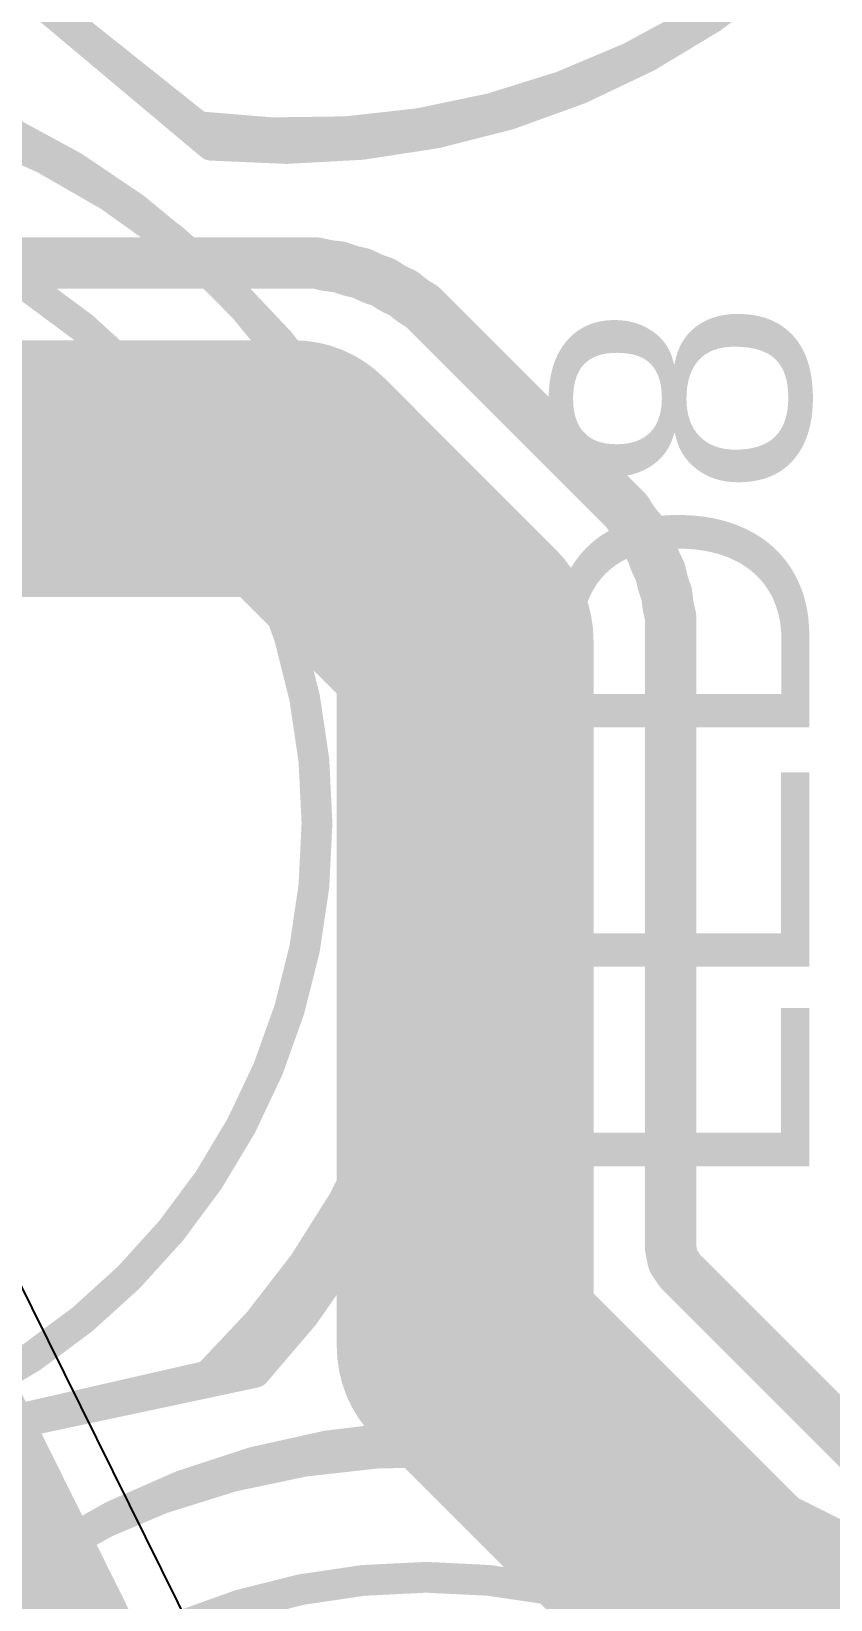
# Model space of a CAD drawing. Header units: inches. Extents: x 0 to 12.4, y -0.6 to 2.2.
# Drawn here: x 1.0074 to 1.13, y 0.7099 to 0.9503 of the extents above; entities that cross this region are included whole.
import ezdxf

# ---------------------------------------------------------------- set-up
doc = ezdxf.new("R2010")
doc.units = ezdxf.units.IN
doc.header["$MEASUREMENT"] = 0
for name, color, linetype in [('Dimension', 6, 'Continuous'), ('Mechanical 4', 56, 'Continuous'), ('Top Layer', 1, 'Continuous'), ('Top Overlay', 2, 'Continuous')]:
    doc.layers.add(name, color=color, linetype=linetype)
doc.styles.add('Arial', font='', dxfattribs={"height": 0.2})
doc.styles.get('Arial').set_extended_font_data('Arial')

# ---------------------------------------------------------------- blocks, each defined once
blk = doc.blocks.new('IR333_A_48')
at = {"layer": 'Top Overlay'}
blk.add_lwpolyline([(-0.1181102, 0, 0.005, 0.005, -0.7350501228491367), (0.0970696, 0.0672869, 0.005, 0.005, 0)], format="xyseb", dxfattribs=at)
blk = doc.blocks.new('IR333_A_49')
at = {"layer": 'Top Overlay'}
for points in [[(-0.1181102, 0, 0.005, 0.005, -0.7350501228491367), (0.0970696, 0.0672869, 0.005, 0.005, 0)], [(0.0970697, -0.067287, 0.005, 0.005, 0), (0.0970697, 0.067287, 0.005, 0.005, 0)]]:
    blk.add_lwpolyline(points, format="xyseb", dxfattribs=at)
for points in [[(0.0958196, 0.0672869, 0.0025, 0.0025, 1), (0.0983196, 0.0672869, 0.0025, 0.0025, 1)], [(0.0958197, 0.067287, 0.0025, 0.0025, 1), (0.0983197, 0.067287, 0.0025, 0.0025, 1)]]:
    blk.add_lwpolyline(points, format="xyseb", close=True, dxfattribs=at)
blk = doc.blocks.new('IR333_A_50')
at = {"layer": 'Top Overlay'}
for points in [[(-0.1181102, 0, 0.005, 0.005, -0.7350501228491367), (0.0970696, 0.0672869, 0.005, 0.005, 0)], [(0.0970696, -0.0672869, 0.005, 0.005, 0), (0.0970696, 0.0672869, 0.005, 0.005, 0)]]:
    blk.add_lwpolyline(points, format="xyseb", dxfattribs=at)
blk.add_lwpolyline([(0.0958196, 0.0672869, 0.0025, 0.0025, 1), (0.0983196, 0.0672869, 0.0025, 0.0025, 1)], format="xyseb", close=True, dxfattribs=at)
blk.add_lwpolyline([(0.0958196, 0.0672869, 0.0025, 0.0025, 1), (0.0983196, 0.0672869, 0.0025, 0.0025, 1)], format="xyseb", close=True, dxfattribs=at)

msp = doc.modelspace()

# ---------------------------------------------------------------- linework, layer by layer
at = {"layer": 'Dimension'}
for points in [[(0.9763615, 0.9148174, 0.007874, 0.007874, 0), (1.0508518, 0.9148174, 0.007874, 0.007874, 0)], [(1.0508518, 0.9148174, 0.007874, 0.007874, 0), (1.051126, 0.9148174, 0.007874, 0.007874, 0)], [(1.051126, 0.9148174, 0.007874, 0.007874, 0), (1.0513933, 0.9147564, 0.007874, 0.007874, 0)], [(1.0513933, 0.9147564, 0.007874, 0.007874, 0), (1.0513935, 0.9147563, 0.007874, 0.007874, 0)], [(1.0513935, 0.9147563, 0.007874, 0.007874, 0), (1.0525955, 0.914482, 0.007874, 0.007874, 0)], [(1.0525955, 0.914482, 0.007874, 0.007874, 0), (1.0531348, 0.9143904, 0.007874, 0.007874, 0)], [(1.0531348, 0.9143904, 0.007874, 0.007874, 0), (1.05436, 0.9142523, 0.007874, 0.007874, 0)], [(1.05436, 0.9142523, 0.007874, 0.007874, 0), (1.0546324, 0.9142216, 0.007874, 0.007874, 0)], [(1.0546324, 0.9142216, 0.007874, 0.007874, 0), (1.0560547, 0.9137239, 0.007874, 0.007874, 0)], [(1.0560547, 0.9137239, 0.007874, 0.007874, 0), (1.0565804, 0.9135725, 0.007874, 0.007874, 0)], [(1.0565804, 0.9135725, 0.007874, 0.007874, 0), (1.0577824, 0.9132982, 0.007874, 0.007874, 0)], [(1.0577824, 0.9132982, 0.007874, 0.007874, 0), (1.0577828, 0.913298, 0.007874, 0.007874, 0)], [(1.0577828, 0.913298, 0.007874, 0.007874, 0), (1.0580499, 0.913237, 0.007874, 0.007874, 0)], [(1.0580499, 0.913237, 0.007874, 0.007874, 0), (1.0582967, 0.9131182, 0.007874, 0.007874, 0)], [(1.0582967, 0.9131182, 0.007874, 0.007874, 0), (1.058297, 0.9131181, 0.007874, 0.007874, 0)], [(1.058297, 0.9131181, 0.007874, 0.007874, 0), (1.0594079, 0.9125831, 0.007874, 0.007874, 0)], [(1.0594079, 0.9125831, 0.007874, 0.007874, 0), (1.0599134, 0.9123737, 0.007874, 0.007874, 0)], [(1.0599134, 0.9123737, 0.007874, 0.007874, 0), (1.0613358, 0.911876, 0.007874, 0.007874, 0)], [(1.0613358, 0.911876, 0.007874, 0.007874, 0), (1.0615677, 0.9117303, 0.007874, 0.007874, 0)], [(1.0615677, 0.9117303, 0.007874, 0.007874, 0), (1.0615678, 0.9117302, 0.007874, 0.007874, 0)], [(1.0615678, 0.9117302, 0.007874, 0.007874, 0), (1.0626116, 0.9110744, 0.007874, 0.007874, 0)], [(1.0626116, 0.9110744, 0.007874, 0.007874, 0), (1.0630905, 0.9108096, 0.007874, 0.007874, 0)], [(1.0630905, 0.9108096, 0.007874, 0.007874, 0), (1.0642017, 0.9102745, 0.007874, 0.007874, 0)], [(1.0642017, 0.9102745, 0.007874, 0.007874, 0), (1.0642018, 0.9102745, 0.007874, 0.007874, 0)], [(1.0642018, 0.9102745, 0.007874, 0.007874, 0), (1.0644486, 0.9101556, 0.007874, 0.007874, 0)], [(1.0644486, 0.9101556, 0.007874, 0.007874, 0), (1.0656266, 0.9092161, 0.007874, 0.007874, 0)], [(1.0656266, 0.9092161, 0.007874, 0.007874, 0), (1.0660731, 0.9088993, 0.007874, 0.007874, 0)], [(1.0660731, 0.9088993, 0.007874, 0.007874, 0), (1.0664916, 0.9086364, 0.007874, 0.007874, 0)], [(1.0664916, 0.9086364, 0.007874, 0.007874, 0), (1.0673492, 0.9080975, 0.007874, 0.007874, 0)], [(1.0673492, 0.9080975, 0.007874, 0.007874, 0), (1.0686086, 0.9068381, 0.007874, 0.007874, 0)], [(1.0686086, 0.9068381, 0.007874, 0.007874, 0), (1.0936856, 0.8817611, 0.007874, 0.007874, 0)], [(0.9388854, 0.8833016, 0.0393701, 0.0393701, 0), (1.0475751, 0.8833016, 0.0393701, 0.0393701, 0)], [(1.0475751, 0.8833016, 0.0393701, 0.0393701, 0), (1.0739116, 0.8569651, 0.0393701, 0.0393701, 0)], [(1.0936856, 0.8817611, 0.007874, 0.007874, 0), (1.0936857, 0.881761, 0.007874, 0.007874, 0)], [(1.0936857, 0.881761, 0.007874, 0.007874, 0), (1.0987075, 0.8767392, 0.007874, 0.007874, 0)], [(1.0987075, 0.8767392, 0.007874, 0.007874, 0), (1.0995092, 0.8754633, 0.007874, 0.007874, 0)], [(1.0995092, 0.8754633, 0.007874, 0.007874, 0), (1.0998258, 0.8750171, 0.007874, 0.007874, 0)], [(1.0998258, 0.8750171, 0.007874, 0.007874, 0), (1.1005071, 0.8741627, 0.007874, 0.007874, 0)], [(1.1005071, 0.8741627, 0.007874, 0.007874, 0), (1.1007656, 0.8738386, 0.007874, 0.007874, 0)], [(1.1007656, 0.8738386, 0.007874, 0.007874, 0), (1.1008844, 0.8735919, 0.007874, 0.007874, 0)], [(1.0739116, 0.7486974, 0.0393701, 0.0393701, 0), (1.0739116, 0.8569651, 0.0393701, 0.0393701, 0)], [(1.1008844, 0.8735919, 0.007874, 0.007874, 0), (1.1008846, 0.8735916, 0.007874, 0.007874, 0)], [(1.1008846, 0.8735916, 0.007874, 0.007874, 0), (1.1014196, 0.8724806, 0.007874, 0.007874, 0)], [(1.1014196, 0.8724806, 0.007874, 0.007874, 0), (1.1016842, 0.8720018, 0.007874, 0.007874, 0)], [(1.1016842, 0.8720018, 0.007874, 0.007874, 0), (1.1024859, 0.8707258, 0.007874, 0.007874, 0)], [(1.1024859, 0.8707258, 0.007874, 0.007874, 0), (1.1029837, 0.8693034, 0.007874, 0.007874, 0)], [(1.1029837, 0.8693034, 0.007874, 0.007874, 0), (1.103193, 0.8687979, 0.007874, 0.007874, 0)], [(1.103193, 0.8687979, 0.007874, 0.007874, 0), (1.1037281, 0.8676869, 0.007874, 0.007874, 0)], [(1.1037281, 0.8676868, 0.007874, 0.007874, 0), (1.1037281, 0.8676869, 0.007874, 0.007874, 0)], [(1.1037281, 0.8676868, 0.007874, 0.007874, 0), (1.103847, 0.86744, 0.007874, 0.007874, 0)], [(1.103847, 0.86744, 0.007874, 0.007874, 0), (1.1041824, 0.8659704, 0.007874, 0.007874, 0)], [(1.1041824, 0.8659704, 0.007874, 0.007874, 0), (1.1043338, 0.8654449, 0.007874, 0.007874, 0)], [(1.1043338, 0.8654449, 0.007874, 0.007874, 0), (1.104741, 0.8642813, 0.007874, 0.007874, 0)], [(1.104741, 0.8642813, 0.007874, 0.007874, 0), (1.1047411, 0.8642811, 0.007874, 0.007874, 0)], [(1.1047411, 0.8642811, 0.007874, 0.007874, 0), (1.1048316, 0.8640224, 0.007874, 0.007874, 0)], [(1.1048316, 0.8640224, 0.007874, 0.007874, 0), (1.1048658, 0.8637186, 0.007874, 0.007874, 0)], [(1.1048658, 0.8637186, 0.007874, 0.007874, 0), (1.1050003, 0.8625251, 0.007874, 0.007874, 0)], [(1.1050003, 0.8625251, 0.007874, 0.007874, 0), (1.1050919, 0.8619854, 0.007874, 0.007874, 0)], [(1.1050919, 0.8619854, 0.007874, 0.007874, 0), (1.1054273, 0.8605161, 0.007874, 0.007874, 0)], [(1.1054273, 0.860242, 0.007874, 0.007874, 0), (1.1054273, 0.8605161, 0.007874, 0.007874, 0)], [(1.1054273, 0.7637738, 0.007874, 0.007874, 0), (1.1054273, 0.860242, 0.007874, 0.007874, 0)], [(1.0739116, 0.7486974, 0.0393701, 0.0393701, 0), (1.1329667, 0.6896423, 0.0393701, 0.0393701, 0)], [(1.1054273, 0.7637738, 0.007874, 0.007874, 0), (1.1057989, 0.7619056, 0.007874, 0.007874, 0)], [(1.1057989, 0.7619056, 0.007874, 0.007874, 0), (1.1068572, 0.7603218, 0.007874, 0.007874, 0)], [(1.1068572, 0.7603218, 0.007874, 0.007874, 0), (1.1527408, 0.7144382, 0.007874, 0.007874, 0)]]:
    msp.add_lwpolyline(points, format="xyseb", dxfattribs=at)
for points in [[(1.0488833, 0.9148174, 0.003937, 0.003937, 1), (1.0528203, 0.9148174, 0.003937, 0.003937, 1)], [(1.0488833, 0.9148174, 0.003937, 0.003937, 1), (1.0528203, 0.9148174, 0.003937, 0.003937, 1)], [(1.0491575, 0.9148174, 0.003937, 0.003937, 1), (1.0530945, 0.9148174, 0.003937, 0.003937, 1)], [(1.0491575, 0.9148174, 0.003937, 0.003937, 1), (1.0530945, 0.9148174, 0.003937, 0.003937, 1)], [(1.0494248, 0.9147564, 0.003937, 0.003937, 1), (1.0533618, 0.9147564, 0.003937, 0.003937, 1)], [(1.0494248, 0.9147564, 0.003937, 0.003937, 1), (1.0533618, 0.9147564, 0.003937, 0.003937, 1)], [(1.049425, 0.9147563, 0.003937, 0.003937, 1), (1.053362, 0.9147563, 0.003937, 0.003937, 1)], [(1.049425, 0.9147563, 0.003937, 0.003937, 1), (1.053362, 0.9147563, 0.003937, 0.003937, 1)], [(1.050627, 0.914482, 0.003937, 0.003937, 1), (1.054564, 0.914482, 0.003937, 0.003937, 1)], [(1.050627, 0.914482, 0.003937, 0.003937, 1), (1.054564, 0.914482, 0.003937, 0.003937, 1)], [(1.0511663, 0.9143904, 0.003937, 0.003937, 1), (1.0551033, 0.9143904, 0.003937, 0.003937, 1)], [(1.0511663, 0.9143904, 0.003937, 0.003937, 1), (1.0551033, 0.9143904, 0.003937, 0.003937, 1)], [(1.0523915, 0.9142523, 0.003937, 0.003937, 1), (1.0563285, 0.9142523, 0.003937, 0.003937, 1)], [(1.0523915, 0.9142523, 0.003937, 0.003937, 1), (1.0563285, 0.9142523, 0.003937, 0.003937, 1)], [(1.0526639, 0.9142216, 0.003937, 0.003937, 1), (1.0566009, 0.9142216, 0.003937, 0.003937, 1)], [(1.0526639, 0.9142216, 0.003937, 0.003937, 1), (1.0566009, 0.9142216, 0.003937, 0.003937, 1)], [(1.0540862, 0.9137239, 0.003937, 0.003937, 1), (1.0580232, 0.9137239, 0.003937, 0.003937, 1)], [(1.0540862, 0.9137239, 0.003937, 0.003937, 1), (1.0580232, 0.9137239, 0.003937, 0.003937, 1)], [(1.0546119, 0.9135725, 0.003937, 0.003937, 1), (1.0585489, 0.9135725, 0.003937, 0.003937, 1)], [(1.0546119, 0.9135725, 0.003937, 0.003937, 1), (1.0585489, 0.9135725, 0.003937, 0.003937, 1)], [(1.0558139, 0.9132982, 0.003937, 0.003937, 1), (1.0597509, 0.9132982, 0.003937, 0.003937, 1)], [(1.0558139, 0.9132982, 0.003937, 0.003937, 1), (1.0597509, 0.9132982, 0.003937, 0.003937, 1)], [(1.0558143, 0.913298, 0.003937, 0.003937, 1), (1.0597513, 0.913298, 0.003937, 0.003937, 1)], [(1.0558143, 0.913298, 0.003937, 0.003937, 1), (1.0597513, 0.913298, 0.003937, 0.003937, 1)], [(1.0560814, 0.913237, 0.003937, 0.003937, 1), (1.0600184, 0.913237, 0.003937, 0.003937, 1)], [(1.0560814, 0.913237, 0.003937, 0.003937, 1), (1.0600184, 0.913237, 0.003937, 0.003937, 1)], [(1.0563282, 0.9131182, 0.003937, 0.003937, 1), (1.0602652, 0.9131182, 0.003937, 0.003937, 1)], [(1.0563282, 0.9131182, 0.003937, 0.003937, 1), (1.0602652, 0.9131182, 0.003937, 0.003937, 1)], [(1.0563285, 0.9131181, 0.003937, 0.003937, 1), (1.0602655, 0.9131181, 0.003937, 0.003937, 1)], [(1.0563285, 0.9131181, 0.003937, 0.003937, 1), (1.0602655, 0.9131181, 0.003937, 0.003937, 1)], [(1.0574394, 0.9125831, 0.003937, 0.003937, 1), (1.0613764, 0.9125831, 0.003937, 0.003937, 1)], [(1.0574394, 0.9125831, 0.003937, 0.003937, 1), (1.0613764, 0.9125831, 0.003937, 0.003937, 1)], [(1.0579449, 0.9123737, 0.003937, 0.003937, 1), (1.0618819, 0.9123737, 0.003937, 0.003937, 1)], [(1.0579449, 0.9123737, 0.003937, 0.003937, 1), (1.0618819, 0.9123737, 0.003937, 0.003937, 1)], [(1.0593673, 0.911876, 0.003937, 0.003937, 1), (1.0633043, 0.911876, 0.003937, 0.003937, 1)], [(1.0593673, 0.911876, 0.003937, 0.003937, 1), (1.0633043, 0.911876, 0.003937, 0.003937, 1)], [(1.0595992, 0.9117303, 0.003937, 0.003937, 1), (1.0635362, 0.9117303, 0.003937, 0.003937, 1)], [(1.0595992, 0.9117303, 0.003937, 0.003937, 1), (1.0635362, 0.9117303, 0.003937, 0.003937, 1)], [(1.0595993, 0.9117302, 0.003937, 0.003937, 1), (1.0635363, 0.9117302, 0.003937, 0.003937, 1)], [(1.0595993, 0.9117302, 0.003937, 0.003937, 1), (1.0635363, 0.9117302, 0.003937, 0.003937, 1)], [(1.0606431, 0.9110744, 0.003937, 0.003937, 1), (1.0645801, 0.9110744, 0.003937, 0.003937, 1)], [(1.0606431, 0.9110744, 0.003937, 0.003937, 1), (1.0645801, 0.9110744, 0.003937, 0.003937, 1)], [(1.061122, 0.9108096, 0.003937, 0.003937, 1), (1.065059, 0.9108096, 0.003937, 0.003937, 1)], [(1.061122, 0.9108096, 0.003937, 0.003937, 1), (1.065059, 0.9108096, 0.003937, 0.003937, 1)], [(1.0622332, 0.9102745, 0.003937, 0.003937, 1), (1.0661702, 0.9102745, 0.003937, 0.003937, 1)], [(1.0622332, 0.9102745, 0.003937, 0.003937, 1), (1.0661702, 0.9102745, 0.003937, 0.003937, 1)], [(1.0622333, 0.9102745, 0.003937, 0.003937, 1), (1.0661703, 0.9102745, 0.003937, 0.003937, 1)], [(1.0622333, 0.9102745, 0.003937, 0.003937, 1), (1.0661703, 0.9102745, 0.003937, 0.003937, 1)], [(1.0624801, 0.9101556, 0.003937, 0.003937, 1), (1.0664171, 0.9101556, 0.003937, 0.003937, 1)], [(1.0624801, 0.9101556, 0.003937, 0.003937, 1), (1.0664171, 0.9101556, 0.003937, 0.003937, 1)], [(1.0636581, 0.9092161, 0.003937, 0.003937, 1), (1.0675951, 0.9092161, 0.003937, 0.003937, 1)], [(1.0636581, 0.9092161, 0.003937, 0.003937, 1), (1.0675951, 0.9092161, 0.003937, 0.003937, 1)], [(1.0641046, 0.9088993, 0.003937, 0.003937, 1), (1.0680416, 0.9088993, 0.003937, 0.003937, 1)], [(1.0641046, 0.9088993, 0.003937, 0.003937, 1), (1.0680416, 0.9088993, 0.003937, 0.003937, 1)], [(1.0645231, 0.9086364, 0.003937, 0.003937, 1), (1.0684601, 0.9086364, 0.003937, 0.003937, 1)], [(1.0645231, 0.9086364, 0.003937, 0.003937, 1), (1.0684601, 0.9086364, 0.003937, 0.003937, 1)], [(1.0653807, 0.9080975, 0.003937, 0.003937, 1), (1.0693177, 0.9080975, 0.003937, 0.003937, 1)], [(1.0653807, 0.9080975, 0.003937, 0.003937, 1), (1.0693177, 0.9080975, 0.003937, 0.003937, 1)], [(1.0666401, 0.9068381, 0.003937, 0.003937, 1), (1.0705771, 0.9068381, 0.003937, 0.003937, 1)], [(1.0666401, 0.9068381, 0.003937, 0.003937, 1), (1.0705771, 0.9068381, 0.003937, 0.003937, 1)], [(1.0377326, 0.8833016, 0.019685, 0.019685, 1), (1.0574176, 0.8833016, 0.019685, 0.019685, 1)], [(1.0377326, 0.8833016, 0.019685, 0.019685, 1), (1.0574176, 0.8833016, 0.019685, 0.019685, 1)], [(1.0917171, 0.8817611, 0.003937, 0.003937, 1), (1.0956541, 0.8817611, 0.003937, 0.003937, 1)], [(1.0917171, 0.8817611, 0.003937, 0.003937, 1), (1.0956541, 0.8817611, 0.003937, 0.003937, 1)], [(1.0917172, 0.881761, 0.003937, 0.003937, 1), (1.0956542, 0.881761, 0.003937, 0.003937, 1)], [(1.0917172, 0.881761, 0.003937, 0.003937, 1), (1.0956542, 0.881761, 0.003937, 0.003937, 1)], [(1.096739, 0.8767392, 0.003937, 0.003937, 1), (1.100676, 0.8767392, 0.003937, 0.003937, 1)], [(1.096739, 0.8767392, 0.003937, 0.003937, 1), (1.100676, 0.8767392, 0.003937, 0.003937, 1)], [(1.0975407, 0.8754633, 0.003937, 0.003937, 1), (1.1014777, 0.8754633, 0.003937, 0.003937, 1)], [(1.0975407, 0.8754633, 0.003937, 0.003937, 1), (1.1014777, 0.8754633, 0.003937, 0.003937, 1)], [(1.0978573, 0.8750171, 0.003937, 0.003937, 1), (1.1017943, 0.8750171, 0.003937, 0.003937, 1)], [(1.0978573, 0.8750171, 0.003937, 0.003937, 1), (1.1017943, 0.8750171, 0.003937, 0.003937, 1)], [(1.0985386, 0.8741627, 0.003937, 0.003937, 1), (1.1024756, 0.8741627, 0.003937, 0.003937, 1)], [(1.0985386, 0.8741627, 0.003937, 0.003937, 1), (1.1024756, 0.8741627, 0.003937, 0.003937, 1)], [(1.0987971, 0.8738386, 0.003937, 0.003937, 1), (1.1027341, 0.8738386, 0.003937, 0.003937, 1)], [(1.0987971, 0.8738386, 0.003937, 0.003937, 1), (1.1027341, 0.8738386, 0.003937, 0.003937, 1)], [(1.0640691, 0.8569651, 0.019685, 0.019685, 1), (1.0837541, 0.8569651, 0.019685, 0.019685, 1)], [(1.0640691, 0.8569651, 0.019685, 0.019685, 1), (1.0837541, 0.8569651, 0.019685, 0.019685, 1)], [(1.0989159, 0.8735919, 0.003937, 0.003937, 1), (1.1028529, 0.8735919, 0.003937, 0.003937, 1)], [(1.0989159, 0.8735919, 0.003937, 0.003937, 1), (1.1028529, 0.8735919, 0.003937, 0.003937, 1)], [(1.0989161, 0.8735916, 0.003937, 0.003937, 1), (1.1028531, 0.8735916, 0.003937, 0.003937, 1)], [(1.0989161, 0.8735916, 0.003937, 0.003937, 1), (1.1028531, 0.8735916, 0.003937, 0.003937, 1)], [(1.0994511, 0.8724806, 0.003937, 0.003937, 1), (1.1033881, 0.8724806, 0.003937, 0.003937, 1)], [(1.0994511, 0.8724806, 0.003937, 0.003937, 1), (1.1033881, 0.8724806, 0.003937, 0.003937, 1)], [(1.0997157, 0.8720018, 0.003937, 0.003937, 1), (1.1036527, 0.8720018, 0.003937, 0.003937, 1)], [(1.0997157, 0.8720018, 0.003937, 0.003937, 1), (1.1036527, 0.8720018, 0.003937, 0.003937, 1)], [(1.1005174, 0.8707258, 0.003937, 0.003937, 1), (1.1044544, 0.8707258, 0.003937, 0.003937, 1)], [(1.1005174, 0.8707258, 0.003937, 0.003937, 1), (1.1044544, 0.8707258, 0.003937, 0.003937, 1)], [(1.1010152, 0.8693034, 0.003937, 0.003937, 1), (1.1049522, 0.8693034, 0.003937, 0.003937, 1)], [(1.1010152, 0.8693034, 0.003937, 0.003937, 1), (1.1049522, 0.8693034, 0.003937, 0.003937, 1)], [(1.1012245, 0.8687979, 0.003937, 0.003937, 1), (1.1051615, 0.8687979, 0.003937, 0.003937, 1)], [(1.1012245, 0.8687979, 0.003937, 0.003937, 1), (1.1051615, 0.8687979, 0.003937, 0.003937, 1)], [(1.1017596, 0.8676869, 0.003937, 0.003937, 1), (1.1056966, 0.8676869, 0.003937, 0.003937, 1)], [(1.1017596, 0.8676869, 0.003937, 0.003937, 1), (1.1056966, 0.8676869, 0.003937, 0.003937, 1)], [(1.1017596, 0.8676868, 0.003937, 0.003937, 1), (1.1056966, 0.8676868, 0.003937, 0.003937, 1)], [(1.1017596, 0.8676868, 0.003937, 0.003937, 1), (1.1056966, 0.8676868, 0.003937, 0.003937, 1)], [(1.1018785, 0.86744, 0.003937, 0.003937, 1), (1.1058155, 0.86744, 0.003937, 0.003937, 1)], [(1.1018785, 0.86744, 0.003937, 0.003937, 1), (1.1058155, 0.86744, 0.003937, 0.003937, 1)], [(1.1022139, 0.8659704, 0.003937, 0.003937, 1), (1.1061509, 0.8659704, 0.003937, 0.003937, 1)], [(1.1022139, 0.8659704, 0.003937, 0.003937, 1), (1.1061509, 0.8659704, 0.003937, 0.003937, 1)], [(1.1023653, 0.8654449, 0.003937, 0.003937, 1), (1.1063023, 0.8654449, 0.003937, 0.003937, 1)], [(1.1023653, 0.8654449, 0.003937, 0.003937, 1), (1.1063023, 0.8654449, 0.003937, 0.003937, 1)], [(1.1027725, 0.8642813, 0.003937, 0.003937, 1), (1.1067095, 0.8642813, 0.003937, 0.003937, 1)], [(1.1027725, 0.8642813, 0.003937, 0.003937, 1), (1.1067095, 0.8642813, 0.003937, 0.003937, 1)], [(1.1027726, 0.8642811, 0.003937, 0.003937, 1), (1.1067096, 0.8642811, 0.003937, 0.003937, 1)], [(1.1027726, 0.8642811, 0.003937, 0.003937, 1), (1.1067096, 0.8642811, 0.003937, 0.003937, 1)], [(1.1028631, 0.8640224, 0.003937, 0.003937, 1), (1.1068001, 0.8640224, 0.003937, 0.003937, 1)], [(1.1028631, 0.8640224, 0.003937, 0.003937, 1), (1.1068001, 0.8640224, 0.003937, 0.003937, 1)], [(1.1028973, 0.8637186, 0.003937, 0.003937, 1), (1.1068343, 0.8637186, 0.003937, 0.003937, 1)], [(1.1028973, 0.8637186, 0.003937, 0.003937, 1), (1.1068343, 0.8637186, 0.003937, 0.003937, 1)], [(1.1030318, 0.8625251, 0.003937, 0.003937, 1), (1.1069688, 0.8625251, 0.003937, 0.003937, 1)], [(1.1030318, 0.8625251, 0.003937, 0.003937, 1), (1.1069688, 0.8625251, 0.003937, 0.003937, 1)], [(1.1031234, 0.8619854, 0.003937, 0.003937, 1), (1.1070604, 0.8619854, 0.003937, 0.003937, 1)], [(1.1031234, 0.8619854, 0.003937, 0.003937, 1), (1.1070604, 0.8619854, 0.003937, 0.003937, 1)], [(1.1034588, 0.8605161, 0.003937, 0.003937, 1), (1.1073958, 0.8605161, 0.003937, 0.003937, 1)], [(1.1034588, 0.8605161, 0.003937, 0.003937, 1), (1.1073958, 0.8605161, 0.003937, 0.003937, 1)], [(1.1034588, 0.860242, 0.003937, 0.003937, 1), (1.1073958, 0.860242, 0.003937, 0.003937, 1)], [(1.1034588, 0.860242, 0.003937, 0.003937, 1), (1.1073958, 0.860242, 0.003937, 0.003937, 1)], [(1.0640691, 0.7486974, 0.019685, 0.019685, 1), (1.0837541, 0.7486974, 0.019685, 0.019685, 1)], [(1.0640691, 0.7486974, 0.019685, 0.019685, 1), (1.0837541, 0.7486974, 0.019685, 0.019685, 1)], [(1.1034588, 0.7637738, 0.003937, 0.003937, 1), (1.1073958, 0.7637738, 0.003937, 0.003937, 1)], [(1.1034588, 0.7637738, 0.003937, 0.003937, 1), (1.1073958, 0.7637738, 0.003937, 0.003937, 1)], [(1.1038304, 0.7619056, 0.003937, 0.003937, 1), (1.1077674, 0.7619056, 0.003937, 0.003937, 1)], [(1.1038304, 0.7619056, 0.003937, 0.003937, 1), (1.1077674, 0.7619056, 0.003937, 0.003937, 1)], [(1.1048887, 0.7603218, 0.003937, 0.003937, 1), (1.1088257, 0.7603218, 0.003937, 0.003937, 1)], [(1.1048887, 0.7603218, 0.003937, 0.003937, 1), (1.1088257, 0.7603218, 0.003937, 0.003937, 1)]]:
    msp.add_lwpolyline(points, format="xyseb", close=True, dxfattribs=at)
at = {"layer": 'Mechanical 4'}
for points in [[(1.1216804, 1.1444802, 0.0047244, 0.0047244, -0.7597307177310917), (1.0329976, 0.9357205, 0.0047244, 0.0047244, 0)], [(0.9378953, 1.0115719, 0.0047244, 0.0047244, 0), (1.0330031, 0.9357162, 0.0047244, 0.0047244, 0)], [(0.9265594, 0.943706, 0.0047244, 0.0047244, -0.759730218944034), (1.0344867, 0.744214, 0.0047244, 0.0047244, 0)], [(0.9158887, 0.7171496, 0.0047244, 0.0047244, 0), (1.0344932, 0.7442156, 0.0047244, 0.0047244, 0)], [(0.9618801, 0.6659744, 0.0047244, 0.0047244, -0.7597289982293517), (1.1851408, 0.6259758, 0.0047244, 0.0047244, 0)]]:
    msp.add_lwpolyline(points, format="xyseb", dxfattribs=at)
for points in [[(1.0318165, 0.9357205, 0.0023622, 0.0023622, 1), (1.0341787, 0.9357205, 0.0023622, 0.0023622, 1)], [(1.031822, 0.9357162, 0.0023622, 0.0023622, 1), (1.0341842, 0.9357162, 0.0023622, 0.0023622, 1)], [(1.0511925, 0.8289439, 0.0047244, 0.0047244, 1), (0.8543421, 0.8289439, 0.0047244, 0.0047244, 1)], [(1.0500114, 0.8289439, 0.0023622, 0.0023622, 1), (1.0523736, 0.8289439, 0.0023622, 0.0023622, 1)], [(1.0333056, 0.744214, 0.0023622, 0.0023622, 1), (1.0356678, 0.744214, 0.0023622, 0.0023622, 1)], [(1.0333121, 0.7442156, 0.0023622, 0.0023622, 1), (1.0356743, 0.7442156, 0.0023622, 0.0023622, 1)], [(1.1663705, 0.6149123, 0.0047244, 0.0047244, 1), (0.9695201, 0.6149123, 0.0047244, 0.0047244, 1)]]:
    msp.add_lwpolyline(points, format="xyseb", close=True, dxfattribs=at)
at = {"layer": 'Top Layer'}
msp.add_line((1.0461242, 0.6767278), (1.0024976, 0.7646569), dxfattribs=at)
msp.add_lwpolyline([(0.9660079, 0.7769291, 0.04, 0.04, 0), (1.0251975, 0.6576329, 0.04, 0.04, 0)], format="xyseb", dxfattribs=at)

# ---------------------------------------------------------------- block references
for name, p, rotation in [('IR333_A_50', (1.0458685, 1.0506269), 230), ('IR333_A_49', (0.9556123, 0.8258366), 282), ('IR333_A_48', (1.0727066, 0.6169291), 329.9999999999999)]:
    msp.add_blockref(name, p, dxfattribs=dict(rotation=rotation))

# ---------------------------------------------------------------- texts
at = {"layer": 'Top Overlay', "style": 'Arial'}
msp.add_text('LED8', height=0.0393701, rotation=90, dxfattribs=at).set_placement((1.1266787, 0.7718448))

doc.saveas('drawing.dxf')
